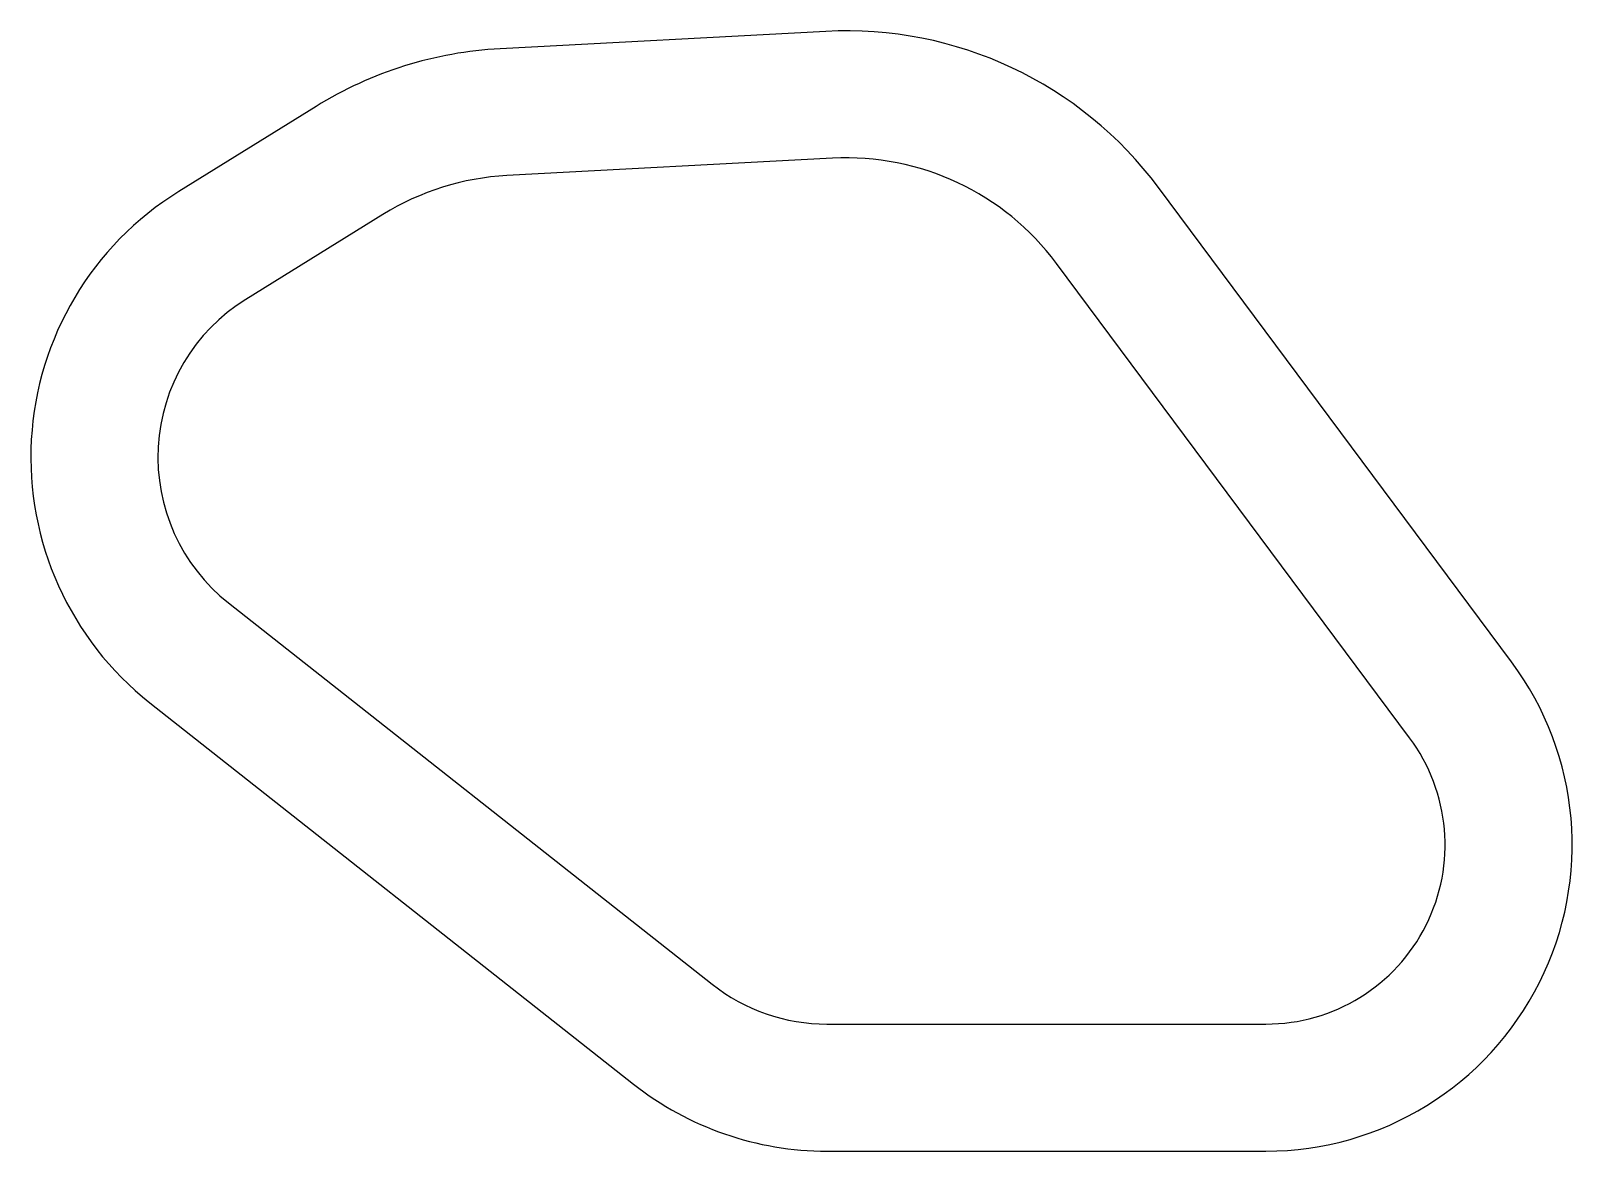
# Model space of a CAD drawing. Header units: millimetres. Extents: x -31.3 to 29.3, y -0.3 to 43.8.
import ezdxf

# ---------------------------------------------------------------- set-up
doc = ezdxf.new("R2010")
doc.units = ezdxf.units.MM
doc.layers.add('3', color=7, linetype='Continuous', true_color=0xffffff)

msp = doc.modelspace()

# ---------------------------------------------------------------- linework, layer by layer
at = {"layer": '3', "color": 51, "linetype": 'Continuous', "lineweight": 25}
for p, q in [((-0.042237, 43.755824), (-12.859587, 43.074713)), ((-20.106429, 40.801915), (-25.507406, 37.455288)), ((0.223087, 38.762869), (-12.594262, 38.081758)), ((26.938831, 18.946179), (13.042429, 37.613519)), ((-17.472855, 36.551704), (-22.873832, 33.205077)), ((22.92812, 15.960513), (9.031719, 34.627853)), ((-23.547952, 21.26676), (-4.519137, 6.26699)), ((-26.643251, 17.340041), (-7.614437, 2.340271)), ((0, 4.7), (17.272655, 4.7)), ((0, -0.3), (17.272655, -0.3))]:
    msp.add_line(p, q, dxfattribs=at)
for centre, radius, start, end in [((0.769655, 28.477381), 15.3, 36.664853, 93.041823), ((-12.047694, 27.79627), 15.3, 93.041823, 121.783748), ((0.769655, 28.477381), 10.3, 36.664853, 93.041823), ((-12.047694, 27.79627), 10.3, 93.041823, 121.783748), ((-19.028815, 26.99977), 12.3, 121.783748, 231.752485), ((-19.028815, 26.99977), 7.3, 121.783748, 231.752485), ((17.272655, 11.750453), 12.050453, 270, 36.664853), ((17.272655, 11.750453), 7.050453, 270, 36.664853), ((0, 12), 7.3, 231.752485, 270), ((0, 12), 12.3, 231.752485, 270)]:
    msp.add_arc(centre, radius, start, end, dxfattribs=at)

doc.saveas('drawing.dxf')
